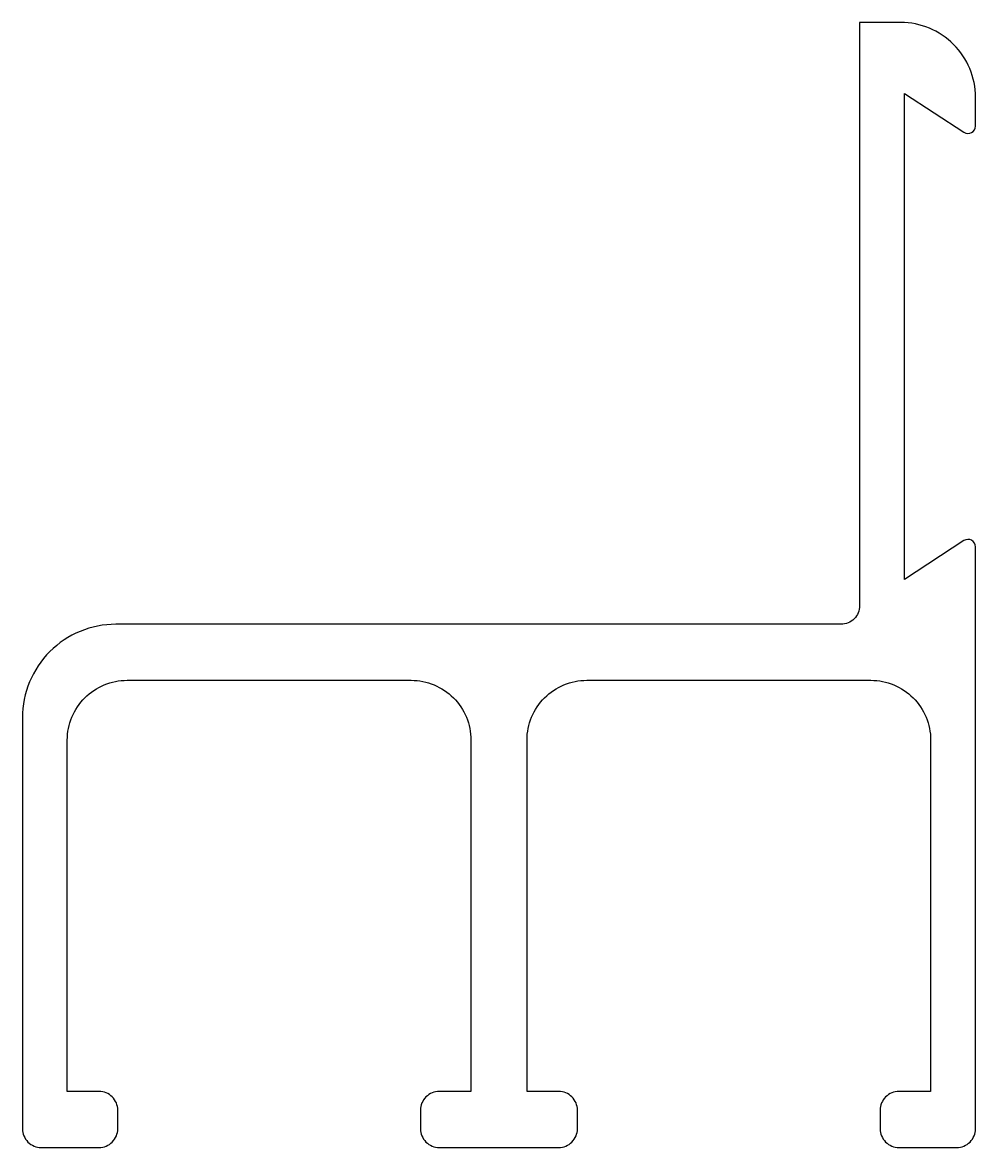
# Model space of a CAD drawing. Extents: x 251.9 to 277.4, y 242.1 to 272.2.
import ezdxf

# ---------------------------------------------------------------- set-up
doc = ezdxf.new("R2010")
doc.units = 0
doc.layers.add('ANA', color=220, linetype='CONTINUOUS')

msp = doc.modelspace()

# ---------------------------------------------------------------- linework, layer by layer
at = {"layer": 'ANA'}
msp.add_lwpolyline([(276.179, 253.002), (276.179, 243.602), (275.329, 243.602, 0.414214), (274.829, 243.102), (274.829, 242.602, 0.414214), (275.329, 242.102), (276.879, 242.102, 0.414214), (277.379, 242.602), (277.379, 258.172, 0.595595), (277.07, 258.34), (275.479, 257.302), (275.479, 270.302), (277.07, 269.265, 0.595595), (277.379, 269.432), (277.379, 270.202, 0.414214), (275.379, 272.202), (274.279, 272.202), (274.279, 256.602, -0.414214), (273.779, 256.102), (254.379, 256.102, 0.414214), (251.879, 253.602), (251.879, 242.602, 0.414214), (252.379, 242.102), (253.929, 242.102, 0.414214), (254.429, 242.602), (254.429, 243.102, 0.414214), (253.929, 243.602), (253.079, 243.602), (253.079, 253.002, -0.414214), (254.679, 254.602), (262.279, 254.602, -0.414214), (263.879, 253.002), (263.879, 243.602), (263.029, 243.602, 0.414214), (262.529, 243.102), (262.529, 242.602, 0.414214), (263.029, 242.102), (266.229, 242.102, 0.414214), (266.729, 242.602), (266.729, 243.102, 0.414214), (266.229, 243.602), (265.379, 243.602), (265.379, 253.002, -0.414214), (266.979, 254.602), (274.579, 254.602, -0.414214)], format="xyb", close=True, dxfattribs=at)

doc.saveas('drawing.dxf')
